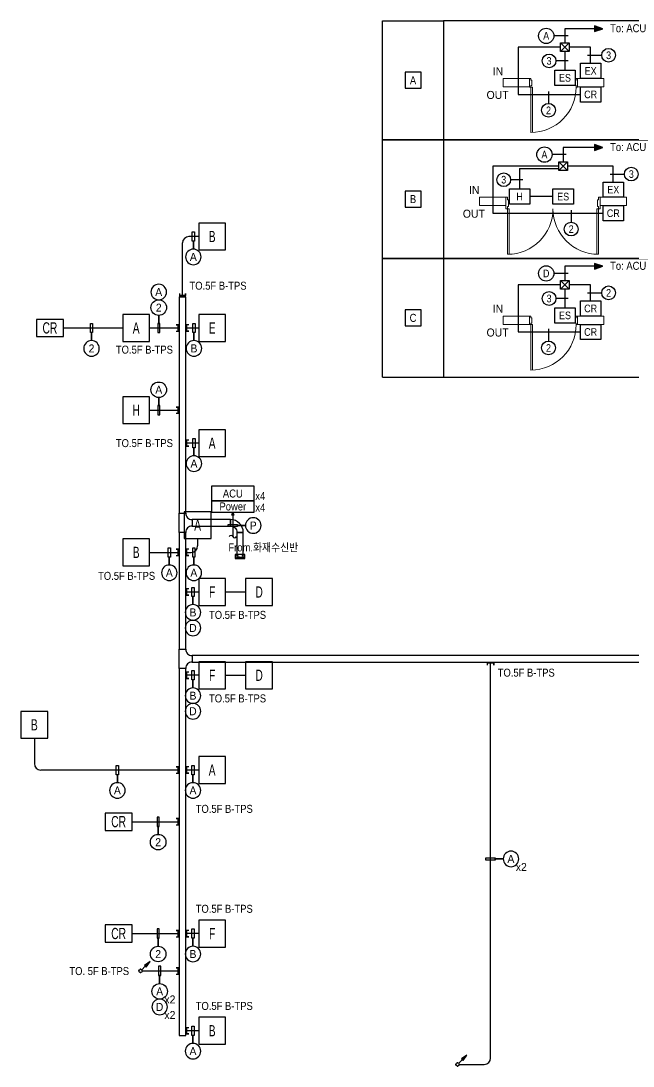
# Model space of a CAD drawing. Header units: millimetres. Extents: x 88230 to 502050, y -351975 to 882900.
# Drawn here: x 267720 to 296405, y 560094 to 609049 of the extents above; entities that cross this region are included whole.
import ezdxf
from ezdxf.enums import TextEntityAlignment as Align

# ---------------------------------------------------------------- set-up
doc = ezdxf.new("R2010")
doc.units = ezdxf.units.MM
doc.header["$LTSCALE"] = 150
doc.set_wipeout_variables(frame=1)
doc.linetypes.add('D1', pattern=[3, 1, -1, 1])
for name, color, linetype in [('-----20 General Symbol', 3, 'Continuous'), ('-----27 Communication Cable Tray', 2, 'Continuous'), ('-----29 Indicator', 1, 'Continuous'), ('-----30 Text', 2, 'Continuous'), ('4', 4, 'Continuous'), ('6', 6, 'Continuous')]:
    doc.layers.add(name, color=color, linetype=linetype)
doc.layers.add('-----31 Base Plan', color=8, linetype='Continuous', lineweight=0)
doc.styles.add('ELEC', font='')
doc.styles.get('ELEC').set_extended_font_data('Dotum')

# ---------------------------------------------------------------- blocks, each defined once
blk = doc.blocks.new('A$396929284792')
at = {"layer": '4', "ltscale": 0.05}
h = blk.add_hatch(color=256, dxfattribs=at)
h.dxf.hatch_style = 1
h.paths.add_polyline_path([(9938, 16187), (10316, 16325), (9938, 16462)])
at = {"layer": '4'}
h = blk.add_hatch(color=256, dxfattribs=at)
h.dxf.hatch_style = 1
h.paths.add_polyline_path([(9938, 10624), (10316, 10761), (9938, 10899)])
h = blk.add_hatch(color=256, dxfattribs=at)
h.dxf.hatch_style = 1
h.paths.add_polyline_path([(9938, 5060), (10316, 5197), (9938, 5335)])
at = {"layer": '-----20 General Symbol'}
for p, q in [((8346, 15657), (8752, 15657)), ((8346, 15252), (8346, 15657)), ((8752, 15252), (8346, 15657)), ((8346, 15252), (8752, 15657)), ((8752, 15252), (8346, 15252)), ((8752, 15657), (8752, 15252)), ((8262, 10093), (8668, 10093)), ((8262, 9688), (8262, 10093)), ((8668, 9688), (8262, 10093)), ((8262, 9688), (8668, 10093)), ((8668, 10093), (8668, 9688)), ((8668, 9688), (8262, 9688)), ((8346, 4530), (8752, 4530)), ((8346, 4124), (8346, 4530)), ((8752, 4124), (8346, 4530)), ((8346, 4124), (8752, 4530)), ((8752, 4530), (8752, 4124)), ((8752, 4124), (8346, 4124))]:
    blk.add_line(p, q, dxfattribs=at)
at = {"layer": '-----20 General Symbol', "color": 1}
for p, q in [((9275, 14707), (10229, 14707)), ((9275, 13992), (9275, 14707)), ((10229, 14707), (10229, 13992)), ((1806, 14284), (1056, 14284)), ((1056, 14284), (1056, 13534)), ((1806, 13534), (1806, 14284)), ((8072, 14384), (9026, 14384)), ((8072, 13668), (8072, 14384)), ((9026, 14384), (9026, 13668)), ((10229, 13992), (9275, 13992)), ((1056, 13534), (1806, 13534)), ((9026, 13668), (8072, 13668)), ((9275, 13605), (10229, 13605)), ((9275, 12890), (9275, 13605)), ((10229, 13605), (10229, 12890)), ((10229, 12890), (9275, 12890)), ((5948, 8820), (6901, 8820)), ((5948, 8105), (5948, 8820)), ((6901, 8820), (6901, 8105)), ((7988, 8820), (8942, 8820)), ((7988, 8105), (7988, 8820)), ((8942, 8820), (8942, 8105)), ((10337, 9143), (11291, 9143)), ((10337, 8428), (10337, 9143)), ((11291, 9143), (11291, 8428)), ((1806, 8721), (1056, 8721)), ((1056, 8721), (1056, 7971)), ((1806, 7971), (1806, 8721)), ((11291, 8428), (10337, 8428)), ((1056, 7971), (1806, 7971)), ((6901, 8105), (5948, 8105)), ((8942, 8105), (7988, 8105)), ((10337, 8042), (11291, 8042)), ((10337, 7326), (10337, 8042)), ((11291, 8042), (11291, 7326)), ((11291, 7326), (10337, 7326)), ((9275, 3580), (10229, 3580)), ((9275, 2864), (9275, 3580)), ((10229, 3580), (10229, 2864)), ((1806, 3157), (1056, 3157)), ((1056, 3157), (1056, 2407)), ((1806, 2407), (1806, 3157)), ((8072, 3256), (9026, 3256)), ((8072, 2541), (8072, 3256)), ((9026, 3256), (9026, 2541)), ((9026, 2541), (8072, 2541)), ((10229, 2864), (9275, 2864)), ((9275, 2478), (10229, 2478)), ((9275, 1762), (9275, 2478)), ((10229, 2478), (10229, 1762)), ((1056, 2407), (1806, 2407)), ((10229, 1762), (9275, 1762))]:
    blk.add_line(p, q, dxfattribs=at)
at = {"layer": '-----29 Indicator', "color": 1}
for p, q in [((0, 16691), (2861, 16691)), ((0, 11128), (0, 16691)), ((2861, 16691), (2861, 11128)), ((13115, 16691), (2861, 16691)), ((2861, 16691), (2861, 11128)), ((2861, 11128), (0, 11128)), ((0, 11128), (2861, 11128)), ((0, 5564), (0, 11128)), ((2861, 11128), (13115, 11128)), ((2861, 11128), (2861, 5564)), ((13115, 11128), (2861, 11128)), ((2861, 11128), (2861, 5564)), ((2861, 5564), (0, 5564)), ((0, 5564), (2861, 5564)), ((0, 0), (0, 5564)), ((2861, 5564), (13115, 5564)), ((2861, 5564), (2861, 0)), ((13115, 5564), (2861, 5564)), ((2861, 5564), (2861, 0)), ((0, 0), (39345, 0))]:
    blk.add_line(p, q, dxfattribs=at)
at = {"layer": '-----29 Indicator', "color": 1, "linetype": 'Continuous'}
for p, q in [((8406, 15991), (8027, 15991)), ((8692, 15991), (8406, 15991)), ((8406, 14818), (8126, 14818)), ((8692, 14818), (8406, 14818)), ((9609, 15081), (9895, 15081)), ((9895, 15081), (10273, 15081)), ((7777, 13391), (7777, 13105)), ((7777, 13105), (7777, 12825)), ((8322, 10427), (7943, 10427)), ((8608, 10427), (8322, 10427)), ((10671, 9517), (10957, 9517)), ((10957, 9517), (11336, 9517)), ((6281, 9254), (6002, 9254)), ((6568, 9254), (6281, 9254)), ((8840, 7827), (8840, 7541)), ((8840, 7541), (8840, 7261)), ((8406, 4863), (8027, 4863)), ((8692, 4863), (8406, 4863)), ((9609, 3953), (9895, 3953)), ((9895, 3953), (10273, 3953)), ((8406, 3690), (8126, 3690)), ((8692, 3690), (8406, 3690)), ((7777, 2263), (7777, 1977)), ((7777, 1977), (7777, 1697))]:
    blk.add_line(p, q, dxfattribs=at)
for centre, radius in [((7670, 15991), 358), ((10595, 15081), 322), ((7804, 14818), 322), ((7777, 12503), 322), ((7586, 10427), 358), ((11657, 9517), 322), ((5680, 9254), 322), ((8840, 6939), 322), ((7670, 4863), 358), ((7804, 3690), 322), ((10595, 3953), 322), ((7777, 1375), 322)]:
    blk.add_circle(centre, radius, dxfattribs=at)
at = {"layer": '-----31 Base Plan'}
for p, q in [((6888, 13992), (5661, 13992)), ((5661, 13992), (5661, 13605)), ((6888, 13992), (6888, 13592)), ((6951, 13992), (6888, 13992)), ((6888, 13605), (6888, 13992)), ((6951, 13918), (6951, 13992)), ((6951, 13918), (7001, 13918)), ((7001, 13668), (7001, 13918)), ((9026, 13918), (9026, 13668)), ((9026, 13918), (9076, 13918)), ((9076, 13918), (9076, 13992)), ((9138, 13992), (9076, 13992)), ((9138, 13592), (9138, 13992)), ((9138, 13992), (10366, 13992)), ((9138, 13605), (9138, 13992)), ((10366, 13992), (10366, 13605)), ((5661, 13605), (6888, 13605)), ((6888, 13592), (6951, 13592)), ((6951, 13592), (6951, 13668)), ((6951, 13668), (7001, 13668)), ((7026, 13592), (6951, 13592)), ((6951, 13592), (6951, 11467)), ((7026, 13592), (7026, 11468)), ((9026, 13668), (9076, 13668)), ((9076, 13668), (9076, 13592)), ((9076, 13592), (9138, 13592)), ((10366, 13605), (9138, 13605)), ((5776, 8428), (4548, 8428)), ((4548, 8428), (4548, 8042)), ((5776, 7887), (5776, 8428)), ((5776, 8428), (5862, 8428)), ((5776, 8042), (5776, 8428)), ((5862, 8428), (5862, 8318)), ((10200, 8428), (10114, 8428)), ((10114, 8428), (10114, 8318)), ((10200, 7887), (10200, 8428)), ((11428, 8428), (10200, 8428)), ((10200, 8428), (10200, 8042)), ((11428, 8042), (11428, 8428)), ((4548, 8042), (5776, 8042)), ((5776, 8274), (5776, 7887)), ((5862, 7887), (5776, 7887)), ((5862, 8318), (5899, 8318)), ((5899, 7998), (5862, 7998)), ((5862, 7998), (5862, 7887)), ((5862, 7887), (5862, 7887)), ((5862, 5761), (5862, 7887)), ((5862, 7887), (5935, 7887)), ((5899, 8318), (5899, 7998)), ((5935, 7887), (5935, 5761)), ((10041, 7887), (10041, 5761)), ((10114, 7887), (10041, 7887)), ((10114, 8318), (10078, 8318)), ((10078, 8318), (10078, 7998)), ((10078, 7998), (10114, 7998)), ((10114, 7998), (10114, 7887)), ((10114, 7887), (10114, 7887)), ((10114, 7887), (10114, 7887)), ((10114, 7887), (10200, 7887)), ((10114, 5761), (10114, 7887)), ((10200, 8042), (11428, 8042)), ((5935, 5761), (5862, 5761)), ((10041, 5761), (10114, 5761)), ((6888, 2864), (5661, 2864)), ((5661, 2864), (5661, 2478)), ((5661, 2478), (6888, 2478)), ((6888, 2864), (6888, 2464)), ((6951, 2864), (6888, 2864)), ((6888, 2478), (6888, 2864)), ((6888, 2764), (6888, 2514)), ((6888, 2464), (6951, 2464)), ((6951, 2791), (6951, 2864)), ((6951, 2791), (7001, 2791)), ((6951, 2464), (6951, 2541)), ((6951, 2541), (7001, 2541)), ((7026, 2464), (6951, 2464)), ((6951, 2464), (6951, 339)), ((7001, 2541), (7001, 2791)), ((7026, 2464), (7026, 341)), ((9026, 2791), (9026, 2541)), ((9026, 2791), (9076, 2791)), ((9026, 2541), (9076, 2541)), ((9076, 2791), (9076, 2864)), ((9138, 2864), (9076, 2864)), ((9076, 2541), (9076, 2464)), ((9076, 2464), (9138, 2464)), ((9138, 2464), (9138, 2864)), ((9138, 2864), (10366, 2864)), ((9138, 2478), (9138, 2864)), ((9138, 2514), (9138, 2764)), ((9138, 2514), (9138, 2764)), ((10366, 2478), (9138, 2478)), ((10366, 2864), (10366, 2478))]:
    blk.add_line(p, q, dxfattribs=at)
at = {"layer": '-----31 Base Plan', "ltscale": 8}
for p, q in [((6888, 13892), (6888, 13642)), ((9138, 13642), (9138, 13892)), ((9138, 13642), (9138, 13892))]:
    blk.add_line(p, q, dxfattribs=at)
at = {"layer": '-----31 Base Plan'}
for centre, radius, start, end in [((6951, 13592), 2125, 270, 0), ((5862, 7887), 2126, 270.0001, 0), ((10114, 7887), 2126, 180, 269.9999), ((6951, 2464), 2125, 270, 0)]:
    blk.add_arc(centre, radius, start, end, dxfattribs=at)
at = {"layer": '4'}
for p, q in [((9938, 16325), (8549, 16325)), ((8549, 16325), (8549, 15657)), ((8346, 15454), (6355, 15454)), ((6355, 15454), (6355, 13248)), ((8549, 15252), (8549, 14384)), ((9752, 15454), (8752, 15454)), ((9752, 14707), (9752, 15454)), ((6355, 13248), (9275, 13248)), ((10316, 10761), (9938, 10899)), ((9938, 10899), (9938, 10624)), ((9938, 10761), (8465, 10761)), ((8465, 10761), (8465, 10093)), ((9938, 10624), (10316, 10761)), ((8262, 9891), (5162, 9891)), ((5162, 9891), (5162, 7684)), ((10814, 9891), (8668, 9891)), ((10814, 9143), (10814, 9891)), ((6425, 9781), (6425, 8820)), ((6425, 9781), (8262, 9781)), ((7988, 8462), (6901, 8462)), ((5162, 7684), (10337, 7684)), ((9938, 5197), (8549, 5197)), ((8549, 5197), (8549, 4530)), ((10316, 5197), (9938, 5335)), ((9938, 5335), (9938, 5060)), ((9938, 5060), (10316, 5197)), ((8346, 4327), (6355, 4327)), ((6355, 4327), (6355, 2120)), ((8549, 4124), (8549, 3256)), ((9752, 4327), (8752, 4327)), ((9752, 3580), (9752, 4327)), ((6355, 2120), (9275, 2120))]:
    blk.add_line(p, q, dxfattribs=at)
at = {"layer": '4', "ltscale": 0.05}
for p, q in [((10316, 16325), (9938, 16462)), ((9938, 16462), (9938, 16187)), ((9938, 16187), (10316, 16325))]:
    blk.add_line(p, q, dxfattribs=at)
at = {"layer": '-----20 General Symbol', "color": 3, "style": 'ELEC', "width": 0.9}
for s, height, p in [('ES', 357.7, (8549, 14026)), ('EX', 357.7, (9752, 14350)), ('CR', 357.7, (9752, 13248)), ('EX', 357.7, (10814, 8786)), ('H', 358, (6425, 8462)), ('ES', 357.7, (8465, 8462)), ('CR', 357.7, (10814, 7684)), ('ES', 357.7, (8549, 2898)), ('CR', 357.7, (9752, 3222)), ('CR', 357.7, (9752, 2120))]:
    blk.add_text(s, height=height, dxfattribs=at).set_placement(p, align=Align.MIDDLE_CENTER)
at = {"layer": '-----20 General Symbol', "style": 'ELEC', "width": 0.9}
for s, p in [('A', (1431, 13909)), ('B', (1431, 8346)), ('C', (1431, 2782))]:
    blk.add_text(s, height=375, dxfattribs=at).set_placement(p, align=Align.MIDDLE_CENTER)
at = {"layer": '-----30 Text', "style": 'ELEC', "width": 0.9}
for s, p in [('A', (7670, 15991)), ('3', (10595, 15081)), ('3', (7804, 14818)), ('2', (7777, 12503)), ('A', (7586, 10427)), ('3', (5680, 9254)), ('3', (11657, 9517)), ('2', (8840, 6939)), ('D', (7670, 4863)), ('2', (10595, 3953)), ('3', (7804, 3690)), ('2', (7777, 1375))]:
    blk.add_text(s, height=358, dxfattribs=at).set_placement(p, align=Align.MIDDLE)
for p in [(11511, 16347), (11511, 10783), (11511, 5220)]:
    blk.add_text('To: ACU', height=375, dxfattribs=at).set_placement(p, align=Align.MIDDLE_CENTER)
at = {"layer": '-----30 Text', "style": 'ELEC'}
for s, p in [('IN', (5165, 14148)), ('OUT', (4876, 13036)), ('IN', (4053, 8584)), ('OUT', (3764, 7473)), ('IN', (5165, 3020)), ('OUT', (4876, 1909))]:
    blk.add_text(s, height=375, dxfattribs=at).set_placement(p)
blk = doc.blocks.new('O01')
blk.add_hatch(color=256).paths.add_polyline_path([(-149, -218), (-218, -149), (-368, -368)])
blk.add_line((-46, -46), (-184, -184))
blk.add_lwpolyline([(-368, -368), (-149, -218), (-218, -149), (-368, -368)])
blk.add_circle((0, 0), 65)
for p in [(-65, 0), (-65, 0), (0, 65), (0, 65), (65, 0), (65, 0), (0, -65), (0, -65)]:
    blk.add_point(p)
blk = doc.blocks.new('GOK_A')
at = {"layer": '-----20 General Symbol', "color": 1}
blk.add_lwpolyline([(272950, 44280), (274750, 44280), (274750, 46080), (272950, 46080)], close=True, dxfattribs=at)
at = {"layer": '-----20 General Symbol', "color": 3, "style": 'ELEC', "width": 0.7}
blk.add_text('A', height=750, dxfattribs=at).set_placement((273850, 45180), align=Align.MIDDLE_CENTER)
blk = doc.blocks.new('GOK_B')
at = {"layer": '-----20 General Symbol', "color": 1}
blk.add_lwpolyline([(272950, 41850), (274750, 41850), (274750, 43650), (272950, 43650)], close=True, dxfattribs=at)
at = {"layer": '-----20 General Symbol', "color": 3, "style": 'ELEC', "width": 0.7}
blk.add_text('B', height=750, dxfattribs=at).set_placement((273850, 42750), align=Align.MIDDLE_CENTER)
blk = doc.blocks.new('GOK_E')
at = {"layer": '-----20 General Symbol', "color": 1}
blk.add_lwpolyline([(275670, 44280), (277470, 44280), (277470, 46080), (275670, 46080)], close=True, dxfattribs=at)
at = {"layer": '-----20 General Symbol', "color": 3, "style": 'ELEC', "width": 0.7}
blk.add_text('E', height=750, dxfattribs=at).set_placement((276570, 45180), align=Align.MIDDLE_CENTER)
blk = doc.blocks.new('GOK_F')
at = {"layer": '-----20 General Symbol', "color": 1}
blk.add_lwpolyline([(275670, 41850), (277470, 41850), (277470, 43650), (275670, 43650)], close=True, dxfattribs=at)
at = {"layer": '-----20 General Symbol', "color": 3, "style": 'ELEC', "width": 0.7}
blk.add_text('F', height=750, dxfattribs=at).set_placement((276570, 42750), align=Align.MIDDLE_CENTER)
blk = doc.blocks.new('GOK_D')
at = {"layer": '-----20 General Symbol', "color": 1}
blk.add_lwpolyline([(116508, -205929), (117768, -205929), (117768, -204669), (116508, -204669)], close=True, dxfattribs=at)
at = {"layer": '-----20 General Symbol', "color": 3, "style": 'ELEC', "width": 0.7}
blk.add_text('D', height=525, dxfattribs=at).set_placement((117138, -205299), align=Align.MIDDLE_CENTER)
blk = doc.blocks.new('GOK_H')
at = {"layer": '-----20 General Symbol', "color": 1}
blk.add_lwpolyline([(139470, -259730), (140730, -259730), (140730, -258470), (139470, -258470)], close=True, dxfattribs=at)
at = {"layer": '-----20 General Symbol', "color": 3, "style": 'ELEC', "width": 0.7}
blk.add_text('H', height=525, dxfattribs=at).set_placement((140100, -259100), align=Align.MIDDLE_CENTER)
blk = doc.blocks.new('A$Cfacc77e0')
at = {"layer": '-----20 General Symbol', "color": 1}
blk.add_lwpolyline([(0, 0), (1260, 0), (1260, 810), (0, 810)], close=True, dxfattribs=at)
at = {"layer": '-----20 General Symbol', "color": 3, "style": 'ELEC', "width": 0.7}
blk.add_text('CR', height=525, dxfattribs=at).set_placement((630, 410), align=Align.MIDDLE_CENTER)
blk = doc.blocks.new('O08')
blk.add_hatch(color=256).paths.add_polyline_path([(120, 51), (-120, 51), (-120, 0), (120, 0)])
blk.add_lwpolyline([(120, 127.5), (120, 0), (-120, 0), (-120, 127.5), (-120, 51), (120, 51)])

msp = doc.modelspace()

# ---------------------------------------------------------------- linework, layer by layer
at = {"layer": '-----20 General Symbol', "color": 1}
for points in [[(276650, 586576), (278650, 586576), (278650, 587250), (276650, 587250)], [(276650, 586037), (278650, 586037), (278650, 586576), (276650, 586576)]]:
    msp.add_lwpolyline(points, close=True, dxfattribs=at)
at = {"layer": '-----27 Communication Cable Tray', "elevation": 0}
for points in [[(275141, 596130), (275141, 585991), (275441, 585991), (275441, 596130)], [(277541, 585691), (275741, 585691), (275741, 585391), (277541, 585391)], [(275141, 585091), (275141, 579621), (275441, 579621), (275441, 585091)], [(277841, 585091), (277841, 583862), (278141, 583862), (278141, 585091)], [(275741, 579021), (343574, 579021), (343574, 579321), (275741, 579321)], [(275141, 578721), (275141, 561531), (275441, 561531), (275441, 578721)]]:
    msp.add_lwpolyline(points, close=True, dxfattribs=at)
for points in [[(275441, 585091), (275141, 585091), (275141, 585091), (275141, 585991), (275441, 585991, 0.414214), (275741, 585691), (275741, 585391), (275741, 585391, 0.414214)], [(277541, 585391), (277541, 585391, -0.414214), (277841, 585091), (277841, 585091), (278141, 585091, 0.414214), (277541, 585691)], [(275441, 578721), (275141, 578721), (275141, 578721), (275141, 579621), (275441, 579621, 0.414214), (275741, 579321), (275741, 579021), (275741, 579021, 0.414214)]]:
    msp.add_lwpolyline(points, format="xyb", close=True, dxfattribs=at)
at = {"layer": '-----27 Communication Cable Tray', "color": 1, "elevation": 0}
msp.add_lwpolyline([(277766, 584062), (277766, 583862), (278216, 583862), (278216, 584062), (277766, 584062)], dxfattribs=at)
at = {"layer": '-----27 Communication Cable Tray', "color": 1, "linetype": 'D1', "elevation": 0}
for points in [[(277766, 584062), (278216, 583862)], [(278216, 584062), (277766, 583862)]]:
    msp.add_lwpolyline(points, dxfattribs=at)
at = {"layer": '-----27 Communication Cable Tray', "elevation": 0}
for points in [[(277816, 583912), (277816, 583862), (278166, 583862), (278166, 583912), (277816, 583912)], [(277891, 584012), (277841, 584012), (277841, 583912), (278141, 583912), (278141, 584012), (278091, 584012)]]:
    msp.add_lwpolyline(points, dxfattribs=at)
at = {"layer": '-----29 Indicator', "color": 1}
for points in [[(275800, 598359), (275800, 598732), (275748, 598732), (275748, 599168), (275851, 599168), (275851, 598732), (275774, 598732), (275800, 598732), (275800, 598359, 0.414214), (275435, 597994, 0.414214), (275800, 597630, 0.414214), (276165, 597994, 0.414214), (275800, 598359, 0.151042)], [(274180, 595256), (274180, 594883), (274129, 594883), (274129, 594447), (274231, 594447), (274231, 594883), (274154, 594883), (274180, 594883), (274180, 595256, -0.414214), (273815, 595621, -0.414214), (274180, 595986, -0.414214), (274545, 595621, -0.414214), (274180, 595256, -0.151042)], [(271029, 594074), (271029, 594447), (270977, 594447), (270977, 594883), (271080, 594883), (271080, 594447), (271003, 594447), (271029, 594447), (271029, 594074, 0.414214), (270664, 593710, 0.414214), (271029, 593345, 0.414214), (271394, 593710, 0.414214), (271029, 594074, 0.151042)], [(275829, 594074), (275829, 594447), (275778, 594447), (275778, 594883), (275880, 594883), (275880, 594447), (275803, 594447), (275829, 594447), (275829, 594074, 0.414214), (275464, 593710, 0.414214), (275829, 593345, 0.414214), (276194, 593710, 0.414214), (275829, 594074, 0.151042)], [(274180, 591406), (274180, 591033), (274129, 591033), (274129, 590597), (274231, 590597), (274231, 591033), (274154, 591033), (274180, 591033), (274180, 591406, -0.414214), (273815, 591771, -0.414214), (274180, 592135, -0.414214), (274545, 591771, -0.414214), (274180, 591406, -0.151042)], [(275829, 588679), (275829, 589052), (275778, 589052), (275778, 589488), (275880, 589488), (275880, 589052), (275803, 589052), (275829, 589052), (275829, 588679, 0.414214), (275464, 588314, 0.414214), (275829, 587950, 0.414214), (276194, 588314, 0.414214), (275829, 588679, 0.151042)], [(278240, 585414), (277867, 585414), (277867, 585363), (277431, 585363), (277431, 585465), (277867, 585465), (277867, 585388), (277867, 585414), (278240, 585414, 0.414214), (278605, 585049, 0.414214), (278970, 585414, 0.414214), (278605, 585779, 0.414214), (278240, 585414, 0.151042)], [(274674, 583564), (274674, 583937), (274623, 583937), (274623, 584373), (274725, 584373), (274725, 583937), (274648, 583937), (274674, 583937), (274674, 583564, 0.414214), (274309, 583199, 0.414214), (274674, 582835, 0.414214), (275039, 583199, 0.414214), (274674, 583564, 0.151042)], [(275823, 583564), (275823, 583937), (275771, 583937), (275771, 584373), (275874, 584373), (275874, 583937), (275797, 583937), (275823, 583937), (275823, 583564, 0.414214), (275458, 583199, 0.414214), (275823, 582835, 0.414214), (276187, 583199, 0.414214), (275823, 583564, 0.151042)], [(272241, 573369), (272241, 573742), (272190, 573742), (272190, 574178), (272293, 574178), (272293, 573742), (272216, 573742), (272241, 573742), (272241, 573369, 0.414214), (271876, 573004, 0.414214), (272241, 572640, 0.414214), (272606, 573004, 0.414214), (272241, 573369, 0.151042)], [(275783, 573369), (275783, 573742), (275732, 573742), (275732, 574178), (275835, 574178), (275835, 573742), (275758, 573742), (275783, 573742), (275783, 573369, 0.414214), (275419, 573004, 0.414214), (275783, 572640, 0.414214), (276148, 573004, 0.414214), (275783, 573369, 0.151042)], [(274151, 570949), (274151, 571322), (274203, 571322), (274203, 571758), (274100, 571758), (274100, 571322), (274177, 571322), (274151, 571322), (274151, 570949, -0.414214), (274516, 570584, -0.414214), (274151, 570220, -0.414214), (273786, 570584, -0.414214), (274151, 570949, -0.151042)], [(290319, 569798), (289946, 569798), (289946, 569746), (289510, 569746), (289510, 569849), (289946, 569849), (289946, 569772), (289946, 569798), (290319, 569798, 0.414214), (290684, 569433, 0.414214), (291048, 569798, 0.414214), (290684, 570162, 0.414214), (290319, 569798, 0.151042)], [(274151, 565709), (274151, 566082), (274203, 566082), (274203, 566518), (274100, 566518), (274100, 566082), (274177, 566082), (274151, 566082), (274151, 565709, -0.414214), (274516, 565344, -0.414214), (274151, 564980, -0.414214), (273786, 565344, -0.414214), (274151, 565709, -0.151042)], [(275783, 565709), (275783, 566082), (275732, 566082), (275732, 566518), (275835, 566518), (275835, 566082), (275758, 566082), (275783, 566082), (275783, 565709, 0.414214), (275419, 565344, 0.414214), (275783, 564980, 0.414214), (276148, 565344, 0.414214), (275783, 565709, 0.151042)], [(275783, 561159), (275783, 561532), (275732, 561532), (275732, 561968), (275835, 561968), (275835, 561532), (275758, 561532), (275783, 561532), (275783, 561159, 0.414214), (275419, 560794, 0.414214), (275783, 560430, 0.414214), (276148, 560794, 0.414214), (275783, 561159, 0.151042)]]:
    msp.add_lwpolyline(points, format="xyb", dxfattribs=at)
at = {"layer": '-----29 Indicator', "color": 1, "elevation": 0}
for points in [[(275783, 581709), (275783, 582082), (275732, 582082), (275732, 582518), (275835, 582518), (275835, 582082), (275758, 582082), (275783, 582082), (275783, 581709, 0.414214), (275419, 581344, 0.414214), (275783, 580980, 0.414214), (276148, 581344, 0.414214), (275783, 581709, 0.151042)], [(275783, 577809), (275783, 578182), (275732, 578182), (275732, 578618), (275835, 578618), (275835, 578182), (275758, 578182), (275783, 578182), (275783, 577809, 0.414214), (275419, 577444, 0.414214), (275783, 577080, 0.414214), (276148, 577444, 0.414214), (275783, 577809, 0.151042)], [(274222, 563959), (274222, 564332), (274273, 564332), (274273, 564768), (274171, 564768), (274171, 564332), (274248, 564332), (274222, 564332), (274222, 563959, -0.414214), (274587, 563594, -0.414214), (274222, 563230, -0.414214), (273857, 563594, -0.414214), (274222, 563959, -0.151042)]]:
    msp.add_lwpolyline(points, format="xyb", dxfattribs=at)
at = {"layer": '-----29 Indicator', "color": 1}
for centre, start, end in [((274180, 596350), 90, 180), ((274180, 596350), 180, 270), ((274180, 596350), 0, 90), ((274180, 596350), 270, 0), ((275783, 580615), 90, 180), ((275783, 580615), 180, 270), ((275783, 580615), 0, 90), ((275783, 580615), 270, 0), ((275783, 576715), 90, 180), ((275783, 576715), 180, 270), ((275783, 576715), 0, 90), ((275783, 576715), 270, 0), ((274222, 562865), 90, 180), ((274222, 562865), 0, 90), ((274222, 562865), 180, 270), ((274222, 562865), 270, 0)]:
    msp.add_arc(centre, 365, start, end, dxfattribs=at)
at = {"layer": '4'}
for p, q in [((276050, 598950), (275591, 598950)), ((275291, 596191, 0), (275291, 598650, 0)), ((272490, 594665), (269716, 594665)), ((275141, 594665), (273750, 594665)), ((276050, 594665), (275441, 594665, 0)), ((273750, 590815), (275141, 590815)), ((276050, 589270), (275441, 589270, 0)), ((276050, 589270), (275441, 589270, 0)), ((276000, 584800), (276000, 584455)), ((273750, 584155), (275141, 584155)), ((275441, 584155, 0), (275700, 584155)), ((276050, 582300), (275441, 582300, 0)), ((278250, 582300), (277310, 582300)), ((289728, 560472), (289728, 579021)), ((276050, 578400), (275441, 578400, 0)), ((277310, 578400), (278250, 578400)), ((268350, 575450), (268350, 574260)), ((275141, 573960), (268650, 573960)), ((276050, 573960), (275441, 573960, 0)), ((272930, 571540), (275141, 571540)), ((272930, 566300), (275141, 566300)), ((276050, 566300), (275441, 566300, 0)), ((273406, 564550), (275141, 564550, 0)), ((276050, 561750), (275441, 561750, 0)), ((288257, 560172), (289428, 560172))]:
    msp.add_line(p, q, dxfattribs=at)
for centre, start, end in [((275591, 598650, 0), 90, 180), ((275700, 584455, 0), 270, 0), ((268650, 574260), 180, 270), ((289428, 560472), 270, 0)]:
    msp.add_arc(centre, 300, start, end, dxfattribs=at)
at = {"layer": '6'}
msp.add_line((277649, 586037), (277649, 584894), dxfattribs=at)
msp.add_lwpolyline([(277719, 585917), (277650, 586037), (277581, 585917)], close=True, dxfattribs=at)
for centre, start, end in [((277566, 584865), 18.9998, 161.0002), ((277732, 584923), 198.9998, 341.0002)]:
    msp.add_arc(centre, 88, start, end, dxfattribs=at)

# ---------------------------------------------------------------- block references
at = {"layer": '-----20 General Symbol', "xscale": 0.6999999999970896, "yscale": 0.6999999999970896, "zscale": 0.6999999999970896}
for name, p in [('GOK_B', (84985, 569025)), ('GOK_A', (81425, 563039)), ('GOK_E', (83081, 563039)), ('GOK_A', (84985, 557644)), ('GOK_A', (84305, 553804)), ('GOK_B', (81425, 554230)), ('GOK_F', (83081, 552375)), ('GOK_F', (83081, 548475)), ('GOK_B', (76655, 546155)), ('GOK_A', (84985, 542334)), ('GOK_F', (83081, 536375)), ('GOK_B', (84985, 531825))]:
    msp.add_blockref(name, p, dxfattribs=at)
at = {"layer": '-----20 General Symbol'}
for name, p in [('A$Cfacc77e0', (268450, 594260)), ('GOK_H', (133020, 849915)), ('GOK_D', (161742, 787599)), ('GOK_D', (161742, 783699)), ('A$Cfacc77e0', (271670, 571135)), ('A$Cfacc77e0', (271670, 565895))]:
    msp.add_blockref(name, p, dxfattribs=at)
at = {"layer": '-----20 General Symbol', "xscale": 1.199999999953434, "yscale": 1.199999999953434, "zscale": 1.199999999953434, "rotation": 180}
for p in [(273328, 564550), (288179, 560172)]:
    msp.add_blockref('O01', p, dxfattribs=at)
at = {"layer": '4', "xscale": -1.199999999953434, "yscale": 1.199999999953434, "zscale": 1.199999999953434}
msp.add_blockref('O08', (275291, 596130, 0), dxfattribs=at)
at = {"layer": '4', "yscale": 1.199999999953434, "zscale": 1.199999999953434}
for p, xscale, rotation in [((275141, 594665, 0), -1.199999999953434, 90), ((275441, 594665, 0), -1.199999999953434, 270.0000000000001), ((275141, 590815, 0), -1.199999999953434, 90), ((275441, 589270, 0), -1.199999999953434, 270.0000000000001), ((275141, 584155, 0), -1.199999999953434, 90), ((275441, 584155, 0), -1.199999999953434, 270.0000000000001), ((275441, 582300, 0), -1.199999999953434, 270.0000000000001), ((289728, 579021), 1.199999999953434, 180), ((275441, 578400, 0), -1.199999999953434, 270.0000000000001), ((275141, 573960, 0), -1.199999999953434, 90), ((275441, 573960, 0), -1.199999999953434, 270.0000000000001), ((275141, 571540, 0), -1.199999999953434, 90), ((275141, 566300, 0), -1.199999999953434, 90), ((275441, 566300, 0), -1.199999999953434, 270.0000000000001), ((275141, 564550, 0), -1.199999999953434, 90), ((275441, 561750, 0), -1.199999999953434, 270.0000000000001)]:
    msp.add_blockref('O08', p, dxfattribs=dict(at, xscale=xscale, rotation=rotation))

# ---------------------------------------------------------------- texts
at = {"layer": '-----20 General Symbol', "color": 3, "style": 'ELEC', "width": 0.9}
for s, p in [('ACU', (277650, 586913, 0)), ('x4', (278935, 586797, 0)), ('Power', (277650, 586306, 0)), ('x4', (278937, 586257, 0))]:
    msp.add_text(s, height=375, dxfattribs=at).set_placement(p, align=Align.MIDDLE_CENTER)
msp.add_text('From.화재수신반', height=375, dxfattribs=at).set_placement((279078, 584397), align=Align.MIDDLE)
at = {"layer": '-----30 Text', "style": 'ELEC'}
for s, p in [('A', (275800, 597994)), ('A', (274176, 596350)), ('2', (274180, 595621)), ('2', (271029, 593710)), ('B', (275829, 593710)), ('A', (274180, 591771)), ('A', (275829, 588314)), ('P', (278605, 585414)), ('A', (274674, 583199)), ('A', (275823, 583199)), ('B', (275783, 581344)), ('D', (275779, 580615)), ('B', (275783, 577444)), ('D', (275779, 576715)), ('A', (272241, 573004)), ('A', (275783, 573004)), ('2', (274151, 570584)), ('A', (290679, 569798)), ('2', (274151, 565344)), ('B', (275783, 565344)), ('A', (274222, 563594)), ('D', (274217, 562865)), ('A', (275783, 560794))]:
    msp.add_text(s, height=375, dxfattribs=at).set_placement(p, align=Align.MIDDLE)
for p in [(290907, 569232), (274443, 563029), (274443, 562300)]:
    msp.add_text('x2', height=375, dxfattribs=at).set_placement(p)
at = {"style": 'ELEC', "width": 0.9}
for s, p in [('TO.5F B-TPS', (276957, 596647)), ('TO.5F B-TPS', (273507, 593652)), ('TO.5F B-TPS', (273507, 589275)), ('TO.5F B-TPS', (272673, 583057)), ('TO.5F B-TPS', (277871, 581228)), ('TO.5F B-TPS', (291397, 578522)), ('TO.5F B-TPS', (277871, 577316)), ('TO.5F B-TPS', (277247, 572143)), ('TO.5F B-TPS', (277247, 567462)), ('TO. 5F B-TPS', (271390, 564546)), ('TO.5F B-TPS', (277247, 562912))]:
    msp.add_text(s, height=375, dxfattribs=at).set_placement(p, align=Align.MIDDLE)

# ---------------------------------------------------------------- wipeouts: each hides what was drawn before it
at = {"color": 1}
msp.add_wipeout([(284663, 609049), (324008, 609049), (324008, 592358), (284663, 592358)], dxfattribs=at).dxf.layer = '-----30 Text'

# ---------------------------------------------------------------- next in the draw order: block references
at = {"layer": '-----30 Text'}
msp.add_blockref('A$396929284792', (284663, 592358), dxfattribs=at)

doc.saveas('drawing.dxf')
